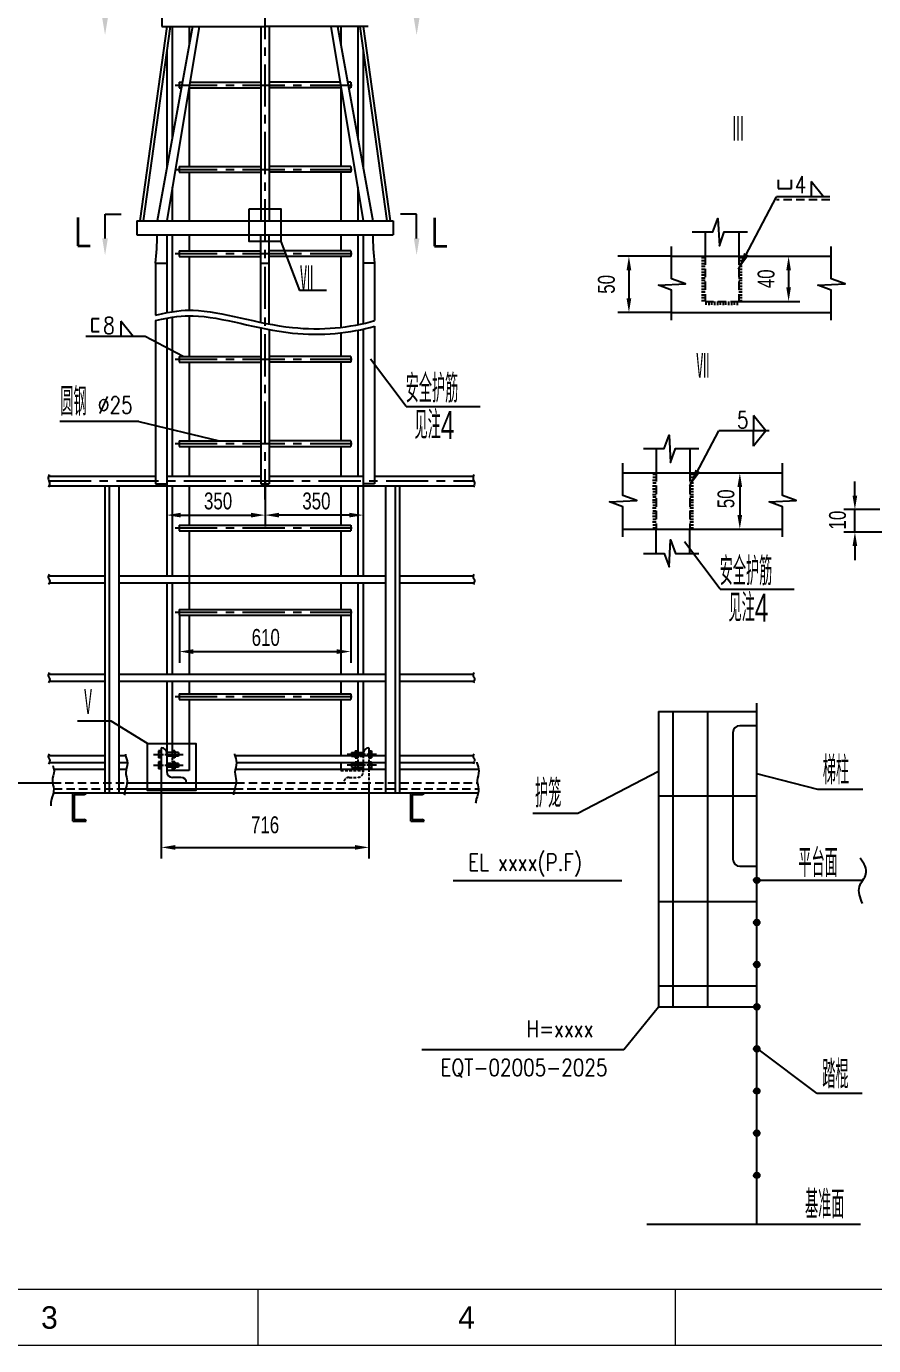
# Model space of a CAD drawing. Extents: x 148 to 221443, y -36682 to 6758.
# Drawn here: x 118105 to 121122, y -12439 to -7746 of the extents above; entities that cross this region are included whole.
import ezdxf
from ezdxf.enums import TextEntityAlignment as Align

# ---------------------------------------------------------------- set-up
doc = ezdxf.new("R2010")
doc.units = 0
doc.header["$LTSCALE"] = 10
doc.header["$MEASUREMENT"] = 0
doc.linetypes.add('CENTERX2', pattern=[4, 2.5, -0.5, 0.5, -0.5])
doc.linetypes.add('HIDDENX2', pattern=[0.75, 0.5, -0.25])
for name, color, linetype in [('2', 4, 'Continuous'), ('CENTER', 1, 'CENTERX2'), ('DIM', 4, 'Continuous'), ('HIDDEN', 7, 'HIDDENX2'), ('MAIN', 6, 'Continuous'), ('RED', 7, 'Continuous'), ('WHITE', 7, 'Continuous')]:
    doc.layers.add(name, color=color, linetype=linetype)
doc.layers.add('2（细实线）', color=3, linetype='Continuous', lineweight=20)
doc.layers.add('图框层', color=7, linetype='Continuous', lineweight=15)
doc.styles.add('HZ', font='ROMS.SHX', dxfattribs={"width": 0.75, "bigfont": 'GBCBIG.SHX'})
doc.styles.get("Standard").update_dxf_attribs({"font": 'wison_e.shx', "width": 0.75, "bigfont": 'wison_c.shx'})
doc.styles.add('XW', font='ROMANS.shx', dxfattribs={"width": 0.85})
doc.dimstyles.new('DIM1', dxfattribs={"dimscale": 20, "dimtxt": 3, "dimasz": 2.5, "dimexe": 2, "dimexo": 0, "dimgap": 1, "dimtad": 0, "dimdec": 0, "dimzin": 0, "dimdsep": 46, "dimtxsty": 'Standard', "dimcen": 2, "dimclrd": 3, "dimclre": 3, "dimclrt": 3, "dimadec": 0, "dimazin": 0, "dimtfac": 0.666667, "dimtdec": 0, "dimtofl": 0, "dimtmove": 2, "dimatfit": 1, "dimfxl": 2, "dimtvp": 1.333333, "dimtolj": 1, "dimtzin": 0, "dimarcsym": 0})

# ---------------------------------------------------------------- blocks, each defined once
blk = doc.blocks.new('*D485')
at = {"layer": 'Defpoints', "color": 0}
for p in [(118585.2, -10437.5), (119324.8, -10437.5), (119324.8, -10666.7)]:
    blk.add_point(p, dxfattribs=at)
at = {"layer": 'RED', "color": 3, "linetype": 'Continuous', "lineweight": -2}
for p, q in [((118585.2, -10437.5), (118585.2, -10706.7)), ((119324.8, -10437.5), (119324.8, -10706.7)), ((118635.2, -10666.7), (119274.8, -10666.7))]:
    blk.add_line(p, q, dxfattribs=at)
at = {"layer": 'RED', "color": 3}
for points in [[(118635.2, -10658.4), (118635.2, -10675.1), (118585.2, -10666.7)], [(119274.8, -10675.1), (119274.8, -10658.4), (119324.8, -10666.7)]]:
    blk.add_solid(points, dxfattribs=at)
at = {"layer": 'RED', "color": 3, "insert": (118955, -10586.7), "char_height": 60, "attachment_point": 5}
blk.add_mtext('\\A1;716', dxfattribs=at)
blk = doc.blocks.new('*D486')
at = {"layer": 'Defpoints', "color": 0}
for p in [(118604.8, -9360.6), (118954.8, -9360.6), (118954.8, -9484.5)]:
    blk.add_point(p, dxfattribs=at)
at = {"layer": 'RED', "color": 3, "linetype": 'Continuous', "lineweight": -2}
for p, q in [((118604.8, -9360.6), (118604.8, -9524.5)), ((118954.8, -9360.6), (118954.8, -9524.5)), ((118654.8, -9484.5), (118904.8, -9484.5))]:
    blk.add_line(p, q, dxfattribs=at)
at = {"layer": 'RED', "color": 3}
for points in [[(118654.8, -9476.2), (118654.8, -9492.9), (118604.8, -9484.5)], [(118904.8, -9492.9), (118904.8, -9476.2), (118954.8, -9484.5)]]:
    blk.add_solid(points, dxfattribs=at)
at = {"layer": 'RED', "color": 3, "insert": (118787.8, -9434.5), "char_height": 60, "attachment_point": 5}
blk.add_mtext('\\A1;350', dxfattribs=at)
blk = doc.blocks.new('*D487')
at = {"layer": 'Defpoints', "color": 0}
for p in [(118954.8, -9360.6), (119304.8, -9360.6), (118954.8, -9484.5)]:
    blk.add_point(p, dxfattribs=at)
at = {"layer": 'RED', "color": 3, "linetype": 'Continuous', "lineweight": -2}
for p, q in [((118954.8, -9360.6), (118954.8, -9524.5)), ((119304.8, -9360.6), (119304.8, -9524.5)), ((119254.8, -9484.5), (119004.8, -9484.5))]:
    blk.add_line(p, q, dxfattribs=at)
at = {"layer": 'RED', "color": 3}
for points in [[(119004.8, -9476.2), (119004.8, -9492.9), (118954.8, -9484.5)], [(119254.8, -9492.9), (119254.8, -9476.2), (119304.8, -9484.5)]]:
    blk.add_solid(points, dxfattribs=at)
at = {"layer": 'RED', "color": 3, "insert": (119137.8, -9434.5), "char_height": 60, "attachment_point": 5}
blk.add_mtext('\\A1;350', dxfattribs=at)
blk = doc.blocks.new('*D520')
at = {"layer": 'Defpoints', "color": 0}
for p in [(120641.4, -8563.4), (120641.4, -8723.9), (120818.9, -8723.9)]:
    blk.add_point(p, dxfattribs=at)
at = {"layer": 'DIM', "color": 3, "lineweight": -2}
for p, q in [((120641.4, -8563.4), (120858.9, -8563.4)), ((120818.9, -8613.4), (120818.9, -8673.9)), ((120641.4, -8723.9), (120858.9, -8723.9))]:
    blk.add_line(p, q, dxfattribs=at)
at = {"layer": 'DIM', "color": 3}
for points in [[(120827.2, -8613.4), (120810.5, -8613.4), (120818.9, -8563.4)], [(120810.5, -8673.9), (120827.2, -8673.9), (120818.9, -8723.9)]]:
    blk.add_solid(points, dxfattribs=at)
at = {"layer": 'DIM', "color": 3, "insert": (120738.9, -8643.7), "char_height": 60, "attachment_point": 5, "rotation": 90}
blk.add_mtext('\\A1;40', dxfattribs=at)
blk = doc.blocks.new('*D522')
at = {"layer": 'Defpoints', "color": 0}
for p in [(121054.9, -9464.9), (121144.1, -9464.9), (121238.7, -9544.9)]:
    blk.add_point(p, dxfattribs=at)
at = {"layer": 'DIM', "color": 3, "lineweight": -2}
for p, q in [((121054.9, -9414.9), (121054.9, -9364.9)), ((121144.1, -9464.9), (121014.9, -9464.9)), ((121054.9, -9544.9), (121054.9, -9464.9)), ((121238.7, -9544.9), (121014.9, -9544.9)), ((121054.9, -9594.9), (121054.9, -9644.9))]:
    blk.add_line(p, q, dxfattribs=at)
at = {"layer": 'DIM', "color": 3}
for points in [[(121046.5, -9414.9), (121063.2, -9414.9), (121054.9, -9464.9)], [(121063.2, -9594.9), (121046.5, -9594.9), (121054.9, -9544.9)]]:
    blk.add_solid(points, dxfattribs=at)
at = {"layer": 'DIM', "color": 3, "insert": (120993.2, -9502.1), "char_height": 60, "attachment_point": 5, "rotation": 90}
blk.add_mtext('\\A1;10', dxfattribs=at)
blk = doc.blocks.new('*D566')
at = {"layer": 'Defpoints', "color": 0}
for p in [(118649.8, -9840.8), (119259.8, -9840.8), (119259.8, -9970)]:
    blk.add_point(p, dxfattribs=at)
at = {"layer": 'RED', "color": 3, "linetype": 'Continuous', "lineweight": -2}
for p, q in [((118649.8, -9840.8), (118649.8, -10010)), ((119259.8, -9840.8), (119259.8, -10010)), ((118699.8, -9970), (119209.8, -9970))]:
    blk.add_line(p, q, dxfattribs=at)
at = {"layer": 'RED', "color": 3}
for points in [[(118699.8, -9961.7), (118699.8, -9978.4), (118649.8, -9970)], [(119209.8, -9978.4), (119209.8, -9961.7), (119259.8, -9970)]]:
    blk.add_solid(points, dxfattribs=at)
at = {"layer": 'RED', "color": 3, "insert": (118957.4, -9920), "char_height": 60, "attachment_point": 5}
blk.add_mtext('\\A1;610', dxfattribs=at)
blk = doc.blocks.new('*D569')
at = {"layer": 'Defpoints', "color": 0}
for p in [(120467.8, -9334.4), (120467.8, -9534.4), (120645.2, -9534.4)]:
    blk.add_point(p, dxfattribs=at)
at = {"layer": 'DIM', "color": 3, "lineweight": -2}
for p, q in [((120467.8, -9334.4), (120685.2, -9334.4)), ((120645.2, -9384.4), (120645.2, -9484.4)), ((120467.8, -9534.4), (120685.2, -9534.4))]:
    blk.add_line(p, q, dxfattribs=at)
at = {"layer": 'DIM', "color": 3}
for points in [[(120653.5, -9384.4), (120636.8, -9384.4), (120645.2, -9334.4)], [(120636.8, -9484.4), (120653.5, -9484.4), (120645.2, -9534.4)]]:
    blk.add_solid(points, dxfattribs=at)
at = {"layer": 'DIM', "color": 3, "insert": (120596.1, -9426.4), "char_height": 60, "attachment_point": 5, "rotation": 90}
blk.add_mtext('\\A1;50', dxfattribs=at)
blk = doc.blocks.new('*D570')
at = {"layer": 'Defpoints', "color": 0}
for p in [(120402.5, -8563.4), (120250.4, -8763.4), (120402.4, -8763.4)]:
    blk.add_point(p, dxfattribs=at)
at = {"layer": 'DIM', "color": 3, "lineweight": -2}
for p, q in [((120402.5, -8563.4), (120210.4, -8563.4)), ((120250.4, -8613.4), (120250.4, -8713.4)), ((120402.4, -8763.4), (120210.4, -8763.4))]:
    blk.add_line(p, q, dxfattribs=at)
at = {"layer": 'DIM', "color": 3}
for points in [[(120258.7, -8613.4), (120242, -8613.4), (120250.4, -8563.4)], [(120242, -8713.4), (120258.7, -8713.4), (120250.4, -8763.4)]]:
    blk.add_solid(points, dxfattribs=at)
at = {"layer": 'DIM', "color": 3, "insert": (120170.4, -8663.4), "char_height": 60, "attachment_point": 5, "rotation": 90}
blk.add_mtext('\\A1;50', dxfattribs=at)
blk = doc.blocks.new('1.25A2')
at = {"layer": '图框层', "ltscale": 10}
for p, q in [((15302.98, 8873.89), (14595.48, 8873.89)), ((14793.23, 8873.89), (14793.23, 8863.89)), ((14867.48, 8873.89), (14867.48, 8863.89)), ((15312.98, 8863.89), (14570.48, 8863.89))]:
    blk.add_line(p, q, dxfattribs=at)
at = {"style": 'HZ'}
for s, p in [('3', (14756.11, 8868.89)), ('4', (14830.36, 8868.89))]:
    blk.add_text(s, height=4, dxfattribs=at).set_placement(p, align=Align.MIDDLE)

msp = doc.modelspace()

# ---------------------------------------------------------------- hatches: boundary and pattern name
at = {"layer": 'RED'}
h = msp.add_hatch(color=256, dxfattribs=at)
h.paths.add_polyline_path([(120705.5949, -10773.7156, 0.414213562), (120695.5949, -10783.7156, 0.414213562), (120705.5949, -10793.7156)])
h.paths.add_polyline_path([(120705.5949, -10773.7156), (120705.5949, -10793.7156, 0.414213562), (120715.5949, -10783.7156, 0.414213562)])
h = msp.add_hatch(color=256, dxfattribs=at)
h.paths.add_polyline_path([(120705.5949, -10923.7156, 0.414213562), (120695.5949, -10933.7156, 0.414213562), (120705.5949, -10943.7156)])
h.paths.add_polyline_path([(120705.5949, -10923.7156), (120705.5949, -10943.7156, 0.414213562), (120715.5949, -10933.7156, 0.414213562)])
h = msp.add_hatch(color=256, dxfattribs=at)
h.paths.add_polyline_path([(120705.5949, -11073.7156, 0.414213562), (120695.5949, -11083.7156, 0.414213562), (120705.5949, -11093.7156)])
h.paths.add_polyline_path([(120705.5949, -11073.7156), (120705.5949, -11093.7156, 0.414213562), (120715.5949, -11083.7156, 0.414213562)])
h = msp.add_hatch(color=256, dxfattribs=at)
h.paths.add_polyline_path([(120705.5949, -11223.7156, 0.414213562), (120695.5949, -11233.7156, 0.414213562), (120705.5949, -11243.7156)])
h.paths.add_polyline_path([(120705.5949, -11223.7156), (120705.5949, -11243.7156, 0.414213562), (120715.5949, -11233.7156, 0.414213562)])
h = msp.add_hatch(color=256, dxfattribs=at)
h.paths.add_polyline_path([(120705.5949, -11373.7156, 0.414213562), (120695.5949, -11383.7156, 0.414213562), (120705.5949, -11393.7156)])
h.paths.add_polyline_path([(120705.5949, -11373.7156), (120705.5949, -11393.7156, 0.414213562), (120715.5949, -11383.7156, 0.414213562)])
h = msp.add_hatch(color=256, dxfattribs=at)
h.paths.add_polyline_path([(120705.5949, -11523.7156, 0.414213562), (120695.5949, -11533.7156, 0.414213562), (120705.5949, -11543.7156)])
h.paths.add_polyline_path([(120705.5949, -11523.7156), (120705.5949, -11543.7156, 0.414213562), (120715.5949, -11533.7156, 0.414213562)])
h = msp.add_hatch(color=256, dxfattribs=at)
h.paths.add_polyline_path([(120705.5949, -11673.7156, 0.414213562), (120695.5949, -11683.7156, 0.414213562), (120705.5949, -11693.7156)])
h.paths.add_polyline_path([(120705.5949, -11673.7156), (120705.5949, -11693.7156, 0.414213562), (120715.5949, -11683.7156, 0.414213562)])
h = msp.add_hatch(color=256, dxfattribs=at)
h.paths.add_polyline_path([(120705.5949, -11823.7156, 0.414213562), (120695.5949, -11833.7156, 0.414213562), (120705.5949, -11843.7156)])
h.paths.add_polyline_path([(120705.5949, -11823.7156), (120705.5949, -11843.7156, 0.414213562), (120715.5949, -11833.7156, 0.414213562)])

# ---------------------------------------------------------------- linework, layer by layer
at = {"color": 3, "linetype": 'Continuous'}
for p, q in [((120781.3557, -8292.0819), (120781.3557, -8321.883)), ((120829.4464, -8321.883), (120829.4464, -8292.0819)), ((120781.3557, -8321.883), (120829.4464, -8321.883)), ((118528.2624, -8849.2909), (118317.268, -8849.2909)), ((118663.6382, -8920.0183), (118528.2624, -8849.2909))]:
    msp.add_line(p, q, dxfattribs=at)
at = {"linetype": 'Continuous'}
for p, q in [((120943.1728, -8351.7495), (120899.4381, -8297.135)), ((120899.4381, -8297.135), (120899.4381, -8351.7495)), ((120943.1728, -8351.7495), (120899.4381, -8351.7495)), ((118485.4873, -8849.2909), (118441.7525, -8794.6764)), ((118441.7525, -8794.6764), (118441.7525, -8849.2909)), ((118485.4873, -8849.2909), (118441.7525, -8849.2909)), ((120737.3162, -9185.1184), (120693.5815, -9130.504)), ((120693.5815, -9130.504), (120693.5815, -9185.1184)), ((120737.3162, -9185.1184), (120693.5815, -9239.7329)), ((120693.5815, -9239.7329), (120693.5815, -9185.1184))]:
    msp.add_line(p, q, dxfattribs=at)
at = {"color": 3}
for p, q in [((120467.7623, -9380.2107), (120570.1813, -9185.1184)), ((120750.2348, -9185.1184), (120570.1813, -9185.1184)), ((120575.0944, -9748.5264), (120448.7938, -9579.6217)), ((120575.0944, -9748.5264), (120839.1324, -9748.5264))]:
    msp.add_line(p, q, dxfattribs=at)
msp.add_solid([(120504.5055, -9331.7345), (120486.7973, -9322.4381), (120467.7623, -9380.2107)], dxfattribs=at)
at = {"layer": 'CENTER', "ltscale": 6}
for p, q in [((118954.7567, -5240.8099), (118954.7567, -9428.8216)), ((118634.9721, -7954.2189), (119274.5412, -7954.2189)), ((118634.9721, -8254.2189), (119274.5412, -8254.2189)), ((118634.9721, -8554.2189), (119274.5412, -8554.2189)), ((118634.9721, -8930.0183), (119274.5412, -8930.0183)), ((118634.9721, -9230.0183), (119274.5412, -9230.0183)), ((118185.7583, -9363.0728), (119698.1365, -9363.0728)), ((118634.9721, -9530.0183), (119274.5412, -9530.0183)), ((118634.9721, -9830.0183), (119274.5412, -9830.0183)), ((118634.9721, -10130.0183), (119274.5412, -10130.0183))]:
    msp.add_line(p, q, dxfattribs=at)
at = {"layer": 'DIM', "color": 3}
for p, q in [((120640.8889, -8609.1872), (120776.0379, -8351.7495)), ((120965.6623, -8351.7495), (120776.0379, -8351.7495)), ((120068.6645, -10544.4892), (120355.5949, -10395.5207)), ((120922.5214, -10460.8208), (120705.5949, -10405.3575)), ((121083.0158, -10460.8208), (120922.5214, -10460.8208)), ((119908.2708, -10544.4892), (120068.6645, -10544.4892)), ((119625.0063, -10784.4182), (120224.8082, -10784.4182)), ((120232.6838, -11385.3547), (120355.5949, -11233.7156)), ((119513.1276, -11385.3547), (120232.6838, -11385.3547)), ((120920.7269, -11542.9599), (120710.562, -11384.2884)), ((121081.2213, -11542.9599), (120920.7269, -11542.9599))]:
    msp.add_line(p, q, dxfattribs=at)
at = {"layer": 'DIM'}
for p, q in [((118385.3343, -8499.9073), (118385.3343, -8414.0531)), ((119494.6081, -8499.9073), (119494.6081, -8414.0531)), ((119011.2301, -8510.9025), (119077.6432, -8684.8275)), ((120508.4199, -8589.3635), (120521.448, -8589.3635)), ((120508.9791, -8568.1236), (120521.448, -8568.1236)), ((120508.9791, -8578.7435), (120521.448, -8578.7435)), ((120640.8889, -8589.3635), (120653.917, -8589.3635)), ((120641.448, -8568.1236), (120653.917, -8568.1236)), ((120641.448, -8578.7435), (120653.917, -8578.7435)), ((120508.4199, -8609.1872), (120521.448, -8609.1872)), ((120508.4199, -8619.8072), (120521.448, -8619.8072)), ((120508.9791, -8598.5673), (120521.448, -8598.5673)), ((120508.9791, -8629.011), (120521.448, -8629.011)), ((120640.8889, -8609.1872), (120653.917, -8609.1872)), ((120640.8889, -8619.8072), (120653.917, -8619.8072)), ((120641.448, -8598.5673), (120653.917, -8598.5673)), ((120641.448, -8629.011), (120653.917, -8629.011)), ((120508.4199, -8639.6309), (120521.448, -8639.6309)), ((120508.4199, -8659.4547), (120521.448, -8659.4547)), ((120508.4199, -8670.0746), (120521.448, -8670.0746)), ((120508.4199, -8680.6945), (120521.448, -8680.6945)), ((120508.9791, -8648.8347), (120521.448, -8648.8347)), ((120640.8889, -8639.6309), (120653.917, -8639.6309)), ((120640.8889, -8659.4547), (120653.917, -8659.4547)), ((120640.8889, -8670.0746), (120653.917, -8670.0746)), ((120640.8889, -8680.6945), (120653.917, -8680.6945)), ((120641.448, -8648.8347), (120653.917, -8648.8347)), ((119174.1194, -8684.8275), (119077.6432, -8684.8275)), ((120508.4199, -8700.5183), (120521.448, -8700.5183)), ((120508.4199, -8720.3421), (120521.448, -8720.3421)), ((120508.9791, -8689.8984), (120521.448, -8689.8984)), ((120508.9791, -8709.7221), (120521.448, -8709.7221)), ((120525.7553, -8736.3806), (120525.7553, -8723.9117)), ((120536.3753, -8736.9398), (120536.3753, -8723.9117)), ((120545.5791, -8736.3806), (120545.5791, -8723.9117)), ((120556.199, -8736.9398), (120556.199, -8723.9117)), ((120566.819, -8736.9398), (120566.819, -8723.9117)), ((120576.0228, -8736.3806), (120576.0228, -8723.9117)), ((120586.6427, -8736.9398), (120586.6427, -8723.9117)), ((120595.8465, -8736.3806), (120595.8465, -8723.9117)), ((120606.4665, -8736.9398), (120606.4665, -8723.9117)), ((120617.0864, -8736.9398), (120617.0864, -8723.9117)), ((120626.2902, -8736.3806), (120626.2902, -8723.9117)), ((120636.9102, -8736.9398), (120636.9102, -8723.9117)), ((120640.8889, -8700.5183), (120653.917, -8700.5183)), ((120640.8889, -8720.3421), (120653.917, -8720.3421)), ((120641.448, -8689.8984), (120653.917, -8689.8984)), ((120641.448, -8709.7221), (120653.917, -8709.7221)), ((118505.882, -9151.9331), (118224.7773, -9151.9331)), ((118505.882, -9151.9331), (118791.309, -9220.0183)), ((120335.2934, -9339.147), (120347.7623, -9339.147)), ((120467.7623, -9339.147), (120480.2312, -9339.147)), ((120334.7342, -9360.3869), (120347.7623, -9360.3869)), ((120334.7342, -9380.2107), (120347.7623, -9380.2107)), ((120335.2934, -9349.767), (120347.7623, -9349.767)), ((120335.2934, -9369.5907), (120347.7623, -9369.5907)), ((120467.2031, -9360.3869), (120480.2312, -9360.3869)), ((120467.7623, -9349.767), (120480.2312, -9349.767)), ((120467.7623, -9369.5907), (120480.2312, -9369.5907)), ((120467.7623, -9380.2107), (120480.2312, -9380.2107)), ((120334.7342, -9390.8306), (120347.7623, -9390.8306)), ((120334.7342, -9410.6544), (120347.7623, -9410.6544)), ((120334.7342, -9430.4781), (120347.7623, -9430.4781)), ((120335.2934, -9400.0344), (120347.7623, -9400.0344)), ((120335.2934, -9419.8582), (120347.7623, -9419.8582)), ((120467.2031, -9410.6544), (120480.2312, -9410.6544)), ((120467.7623, -9390.8306), (120480.2312, -9390.8306)), ((120467.7623, -9400.0344), (120480.2312, -9400.0344)), ((120467.7623, -9419.8582), (120480.2312, -9419.8582)), ((120467.7623, -9430.4781), (120480.2312, -9430.4781)), ((120334.7342, -9438.3514), (120347.7623, -9438.3514)), ((120334.7342, -9458.1751), (120347.7623, -9458.1751)), ((120334.7342, -9477.9989), (120347.7623, -9477.9989)), ((120335.2934, -9448.9713), (120347.7623, -9448.9713)), ((120335.2934, -9468.795), (120347.7623, -9468.795)), ((120467.7623, -9438.3514), (120480.2312, -9438.3514)), ((120467.7623, -9448.9713), (120480.2312, -9448.9713)), ((120467.7623, -9458.1751), (120480.2312, -9458.1751)), ((120467.7623, -9468.795), (120480.2312, -9468.795)), ((120467.7623, -9477.9989), (120480.2312, -9477.9989)), ((120334.7342, -9488.6188), (120347.7623, -9488.6188)), ((120334.7342, -9508.4426), (120347.7623, -9508.4426)), ((120335.2934, -9499.2387), (120347.7623, -9499.2387)), ((120335.2934, -9519.0625), (120347.7623, -9519.0625)), ((120467.7623, -9488.6188), (120480.2312, -9488.6188)), ((120467.7623, -9499.2387), (120480.2312, -9499.2387)), ((120467.7623, -9508.4426), (120480.2312, -9508.4426)), ((120467.7623, -9519.0625), (120480.2312, -9519.0625)), ((120335.2934, -9529.6824), (120347.7623, -9529.6824)), ((120467.7623, -9529.6824), (120480.2312, -9529.6824)), ((118406.5287, -10217.1862), (118287.45, -10217.1862)), ((118536.2267, -10296.8756), (118406.5287, -10217.1862)), ((117658.744, -10437.4876), (118198.5671, -10437.4876))]:
    msp.add_line(p, q, dxfattribs=at)
at = {"layer": 'DIM', "color": 7}
for p, q in [((118385.3343, -8414.0531), (118442.4587, -8414.0531)), ((119494.6081, -8414.0531), (119437.4837, -8414.0531))]:
    msp.add_line(p, q, dxfattribs=at)
at = {"layer": 'DIM'}
for points in [[(118898.2833, -8394.3718), (119011.2301, -8394.3718), (119011.2301, -8510.9025), (118898.2833, -8510.9025)], [(118536.2267, -10296.8756), (118708.5742, -10296.8756), (118708.5742, -10464.0291), (118536.2267, -10464.0291)]]:
    msp.add_lwpolyline(points, close=True, dxfattribs=at)
msp.add_lwpolyline([(120475.5729, -8476.7006), (120549.6016, -8476.7006), (120567.1588, -8429.42), (120572.4261, -8525.9358), (120589.9833, -8476.8003), (120672.3778, -8476.8003)], dxfattribs=at)
for points, knots in [([(118564.7567, -8772.6346), (118626.3776, -8758.5578), (118760.2355, -8742.6846), (119021.7267, -8839.4415), (119259.9807, -8818.0231), (119344.7567, -8792.2538)], [123.410773931, 123.410773931, 123.410773931, 123.410773931, 225.090956529, 512.442106778, 741.615532702, 741.615532702, 741.615532702, 741.615532702]), ([(118564.7567, -8792.3016), (118626.3776, -8778.2247), (118760.2355, -8762.3516), (119021.676, -8859.0897), (119259.8703, -8837.6999), (119344.7567, -8811.9255)], [123.410773931, 123.410773931, 123.410773931, 123.410773931, 225.090956529, 512.442106778, 741.495834327, 741.495834327, 741.495834327, 741.495834327]), ([(118457.6695, -10334.9088), (118457.7556, -10335.6645), (118459.2388, -10346.3471), (118470.5553, -10367.6493), (118453.6975, -10398.9751), (118469.1593, -10432.8025), (118456.9272, -10459.5369), (118454.0993, -10476.5303), (118453.6334, -10481.1532)], [27.689793782, 27.689793782, 27.689793782, 27.689793782, 29.987954278, 60.228765751, 94.17342106, 125.000152447, 162.757152369, 176.80668945, 176.80668945, 176.80668945, 176.80668945]), ([(118199.2633, -10375.6767), (118201.2645, -10382.0964), (118207.3769, -10399.4008), (118192.3716, -10427.2872), (118207.8269, -10461.1145), (118194.2531, -10490.8371), (118191.8915, -10510.9076), (118191.7135, -10518.5984)], [40.419893675, 40.419893675, 40.419893675, 40.419893675, 60.228765751, 94.17342106, 125.000152447, 162.757152369, 186.041500249, 186.041500249, 186.041500249, 186.041500249]), ([(121081.4959, -10865.8843), (121073.4645, -10845.2959), (121058.8038, -10807.713), (121107.9942, -10758.2475), (121087.9479, -10724.176), (121073.4837, -10705.2435)], [0, 0, 0, 0, 60.884773967, 111.141690342, 173.015777905, 173.015777905, 173.015777905, 173.015777905])]:
    msp.add_open_spline(points, degree=3, knots=knots, dxfattribs=at)
at = {"layer": 'DIM', "color": 3}
for points in [[(118186.1622, -9340.4555), (118183.2086, -9354.289), (118187.639, -9369.7577), (118184.3162, -9385.6225)], [(119698.5405, -9340.4555), (119695.5869, -9354.289), (119700.0173, -9369.7577), (119696.6945, -9385.6225)], [(118186.1622, -9694.4775), (118183.2086, -9706.284), (118187.639, -9715.5077), (118184.3162, -9731.3725)], [(119698.5405, -9694.4775), (119695.5869, -9706.284), (119700.0173, -9715.5077), (119696.6945, -9731.3725)], [(118186.1622, -10044.4775), (118183.2086, -10056.284), (118187.639, -10065.5077), (118184.3162, -10081.3725)], [(119698.5405, -10044.4775), (119695.5869, -10056.284), (119700.0173, -10065.5077), (119696.6945, -10081.3725)], [(119698.5405, -10333.2991), (119695.5869, -10345.1055), (119700.0173, -10354.3292), (119696.6945, -10370.1941)]]:
    msp.add_spline(points, degree=3, dxfattribs=at)
at = {"layer": 'DIM'}
msp.add_spline([(118186.1622, -10333.2991), (118183.2086, -10345.1055), (118187.639, -10354.3292), (118184.3162, -10370.1941)], degree=3, dxfattribs=at)
at = {"layer": 'DIM', "color": 3}
for points in [[(118846.1209, -10333.7997), (118846.207, -10334.5554), (118847.6902, -10345.238), (118859.0067, -10366.5402), (118842.1489, -10397.866), (118857.6107, -10431.6935), (118845.3786, -10458.4278), (118842.5507, -10475.4212), (118842.0848, -10480.0441)], [(119708.7204, -10363.2209), (119708.8065, -10363.9766), (119710.2898, -10374.6592), (119721.6062, -10395.9614), (119704.7485, -10427.2872), (119720.2103, -10461.1146), (119707.9782, -10487.849), (119705.1503, -10504.8424), (119704.6844, -10509.4653)]]:
    msp.add_open_spline(points, degree=3, knots=[27.689793782, 27.689793782, 27.689793782, 27.689793782, 29.987954278, 60.228765751, 94.17342106, 125.000152447, 162.757152369, 176.80668945, 176.80668945, 176.80668945, 176.80668945], dxfattribs=at)
at = {"layer": 'DIM'}
for points in [[(118395.3343, -7716.2968), (118375.3343, -7716.2968), (118385.3343, -7776.2968)], [(119484.6081, -7716.2968), (119504.6081, -7716.2968), (119494.6081, -7776.2968)], [(118395.3343, -8499.9073), (118375.3343, -8499.9073), (118385.3343, -8559.9073)], [(119484.6081, -8499.9073), (119504.6081, -8499.9073), (119494.6081, -8559.9073)]]:
    msp.add_solid(points, dxfattribs=at)
at = {"layer": 'DIM', "color": 3}
msp.add_solid([(120677.632, -8560.711), (120659.9239, -8551.4147), (120640.8889, -8609.1872)], dxfattribs=at)
at = {"layer": 'HIDDEN', "color": 2, "ltscale": 6}
for p, q in [((120965.6623, -8363.0804), (120776.0379, -8363.0804)), ((120521.448, -8563.3913), (120521.448, -8723.9117)), ((120641.448, -8563.3913), (120641.448, -8723.9117)), ((120521.448, -8723.9117), (120641.448, -8723.9117)), ((120347.7623, -9334.4147), (120347.7623, -9534.4147)), ((120467.7623, -9334.4147), (120467.7623, -9534.4147))]:
    msp.add_line(p, q, dxfattribs=at)
at = {"layer": 'HIDDEN', "color": 7, "linetype": 'HIDDENX2'}
msp.add_line((118624.7567, -10342.1732), (118624.7567, -10364.3944), dxfattribs=at)
at = {"layer": 'HIDDEN', "color": 2, "linetype": 'HIDDENX2', "ltscale": 2}
for p, q in [((119262.7, -10339.3944), (119262.7, -10342.1732)), ((119262.7, -10342.1732), (119304.7567, -10342.1732)), ((119275.7967, -10339.3944), (119275.7967, -10348.4732)), ((119275.7967, -10348.4732), (119284.7567, -10348.4732)), ((119275.7967, -10362.0203), (119284.7567, -10362.0203)), ((119275.7967, -10362.0203), (119275.7967, -10364.3944)), ((119284.7567, -10339.3944), (119284.7567, -10364.3944)), ((119304.7567, -10339.3944), (119304.7567, -10342.1732)), ((119304.7567, -10339.3944), (119304.7567, -10364.3944)), ((119324.7567, -10339.3944), (119324.7567, -10364.3944)), ((119324.7567, -10342.1732), (119333.7167, -10342.1732)), ((119324.7567, -10348.4732), (119333.7167, -10348.4732)), ((119324.7567, -10362.0203), (119333.7167, -10362.0203)), ((119333.7167, -10339.3944), (119333.7167, -10348.4732)), ((119333.7167, -10362.0203), (119333.7167, -10364.3944)), ((119224.7567, -10388.0728), (119224.7567, -10392.9643)), ((119224.7567, -10392.9643), (119304.7567, -10392.9643)), ((119254.7567, -10417.4876), (119284.7567, -10417.4876)), ((119284.7567, -10388.0728), (119284.7567, -10392.9643)), ((119304.7567, -10388.0728), (119304.7567, -10397.4876)), ((119324.7567, -10388.0728), (119324.7567, -10437.4876))]:
    msp.add_line(p, q, dxfattribs=at)
at = {"layer": 'HIDDEN', "color": 7, "linetype": 'HIDDENX2', "ltscale": 6}
for p, q in [((118624.7567, -10388.0728), (118624.7567, -10392.9643)), ((118433.9892, -10458.0728), (118458.6043, -10458.0728))]:
    msp.add_line(p, q, dxfattribs=at)
at = {"layer": 'HIDDEN', "color": 2, "linetype": 'HIDDENX2', "ltscale": 6}
for p, q in [((118198.5671, -10437.4876), (118463.712, -10437.4876)), ((118202.5192, -10458.0728), (118433.9892, -10458.0728)), ((118846.7182, -10458.0728), (119714.985, -10458.0728)), ((118852.0225, -10437.4876), (119710.9462, -10437.4876))]:
    msp.add_line(p, q, dxfattribs=at)
at = {"layer": 'HIDDEN', "color": 2, "linetype": 'HIDDENX2', "ltscale": 2}
for centre, start, end in [((119254.7567, -10437.4876), 90, 180), ((119284.7567, -10397.4876), 270, 0)]:
    msp.add_arc(centre, 20, start, end, dxfattribs=at)
at = {"layer": 'MAIN', "linetype": 'Continuous'}
for points in [[(120402.4409, -8790.5029), (120402.4409, -8684.3407), (120355.1602, -8666.7835), (120451.6761, -8661.5162), (120402.5406, -8643.959), (120402.5406, -8528.2301)], [(120970.7774, -8790.5029), (120970.7774, -8684.3407), (120923.4968, -8666.7835), (121020.0126, -8661.5162), (120970.8771, -8643.959), (120970.8771, -8528.2301)], [(120301.8871, -9247.7241), (120375.9158, -9247.7241), (120393.473, -9200.4434), (120398.7403, -9296.9593), (120416.2975, -9247.8238), (120498.6921, -9247.8238)], [(120228.7552, -9561.5264), (120228.7552, -9455.3641), (120181.4745, -9437.8069), (120277.9903, -9432.5397), (120228.8549, -9414.9824), (120228.8549, -9299.2536)], [(120797.0917, -9561.5264), (120797.0917, -9455.3641), (120749.811, -9437.8069), (120846.3269, -9432.5397), (120797.1914, -9414.9824), (120797.1914, -9299.2536)], [(120301.8871, -9621.1054), (120375.9158, -9621.1054), (120393.473, -9668.3861), (120398.7403, -9571.8702), (120416.2975, -9621.0057), (120498.6921, -9621.0057)]]:
    msp.add_lwpolyline(points, dxfattribs=at)
at = {"layer": 'RED'}
for p, q in [((118587.7567, -7695.5486), (118587.7567, -7745.5486)), ((118604.7567, -7745.5486), (118508.5581, -8437.4876)), ((118616.7567, -7745.5486), (118520.4281, -8437.4876)), ((118696.7567, -7745.5486), (118570.8179, -8437.4876)), ((118587.7567, -7745.5486), (118954.7567, -7745.5486)), ((118720.7567, -7745.5486), (118604.7567, -8437.4876)), ((118624.7567, -7745.5486), (118624.7567, -8141.1345)), ((118684.7567, -7745.5486), (118684.7567, -7811.4796)), ((118939.7567, -7745.5486), (118939.7567, -8437.4876)), ((119321.7567, -7745.5486), (118954.7567, -7745.5486)), ((118969.7567, -7745.5486), (118969.7567, -8437.4876)), ((119188.7567, -7745.5486), (119304.7567, -8437.4876)), ((119212.7567, -7745.5486), (119338.6955, -8437.4876)), ((119224.7567, -7745.5486), (119224.7567, -7811.4796)), ((119284.7567, -7745.5486), (119284.7567, -8141.1345)), ((119292.7567, -7745.5486), (119389.0853, -8437.4876)), ((119304.7567, -7745.5486), (119400.9552, -8437.4876)), ((118604.7567, -7831.7459), (118604.7567, -8251.0194)), ((119304.7567, -7831.7459), (119304.7567, -8251.0194)), ((118649.7567, -7944.2189), (118660.597, -7944.2189)), ((118649.7567, -7944.2189), (118649.7567, -7964.2189)), ((118649.7567, -7964.2189), (118656.9568, -7964.2189)), ((118684.0977, -7964.2189), (118939.7567, -7964.2189)), ((118684.7567, -7964.2189), (118684.7567, -8244.2189)), ((118687.4506, -7944.2189), (118939.7567, -7944.2189)), ((119222.0627, -7944.2189), (118969.7567, -7944.2189)), ((119225.4156, -7964.2189), (118969.7567, -7964.2189)), ((119224.7567, -7964.2189), (119224.7567, -8244.2189)), ((119259.7567, -7944.2189), (119248.9164, -7944.2189)), ((119259.7567, -7964.2189), (119252.5565, -7964.2189)), ((119259.7567, -7944.2189), (119259.7567, -7964.2189)), ((118649.7567, -8244.2189), (118676.6318, -8244.2189)), ((118649.7567, -8244.2189), (118649.7567, -8264.2189)), ((118676.6318, -8244.2189), (118939.7567, -8244.2189)), ((119232.8815, -8244.2189), (118969.7567, -8244.2189)), ((119259.7567, -8244.2189), (119232.8815, -8244.2189)), ((119259.7567, -8244.2189), (119259.7567, -8264.2189)), ((118649.7567, -8264.2189), (118676.6318, -8264.2189)), ((118676.6318, -8264.2189), (118939.7567, -8264.2189)), ((118684.7567, -8264.2189), (118684.7567, -8437.4876)), ((119232.8815, -8264.2189), (118969.7567, -8264.2189)), ((119224.7567, -8264.2189), (119224.7567, -8437.4876)), ((119259.7567, -8264.2189), (119232.8815, -8264.2189)), ((118624.7567, -8318.1878), (118624.7567, -8437.4876)), ((119284.7567, -8318.1878), (119284.7567, -8437.4876)), ((118498.7567, -8437.4876), (119410.7567, -8437.4876)), ((118498.7567, -8437.4876), (118498.7567, -8487.4876)), ((119410.7567, -8437.4876), (119410.7567, -8487.4876)), ((118498.7567, -8487.4876), (119410.7567, -8487.4876)), ((118604.7567, -8487.4876), (118604.7567, -8764.1808)), ((118604.7567, -8487.4876), (118604.7567, -8764.1808)), ((118624.7567, -8487.4876), (118624.7567, -8760.6762)), ((118684.7567, -8487.4876), (118684.7567, -8544.2189)), ((118939.7567, -8798.4002), (118939.7567, -8487.4876)), ((118969.7567, -8804.3976), (118969.7567, -8487.4876)), ((119224.7567, -8487.4876), (119224.7567, -8544.2189)), ((119284.7567, -8487.4876), (119284.7567, -8807.11)), ((119304.7567, -8487.4876), (119304.7567, -8802.8586)), ((119304.7567, -8487.4876), (119304.7567, -8802.8586)), ((120521.448, -8476.7006), (120521.448, -8563.3913)), ((120641.448, -8476.8003), (120641.448, -8563.3913)), ((118564.7567, -8587.4876), (118604.7567, -8587.4876)), ((118564.7567, -8587.4876), (118564.7567, -8772.6346)), ((118649.7567, -8544.2189), (118676.6318, -8544.2189)), ((118649.7567, -8544.2189), (118649.7567, -8564.2189)), ((118649.7567, -8564.2189), (118676.6318, -8564.2189)), ((118676.6318, -8544.2189), (118939.7567, -8544.2189)), ((118676.6318, -8564.2189), (118939.7567, -8564.2189)), ((118684.7567, -8564.2189), (118684.7567, -8755.4193)), ((118939.7567, -8587.4876), (118969.7567, -8587.4876)), ((119232.8815, -8544.2189), (118969.7567, -8544.2189)), ((119232.8815, -8564.2189), (118969.7567, -8564.2189)), ((119224.7567, -8564.2189), (119224.7567, -8816.2782)), ((119259.7567, -8544.2189), (119232.8815, -8544.2189)), ((119259.7567, -8564.2189), (119232.8815, -8564.2189)), ((119259.7567, -8544.2189), (119259.7567, -8564.2189)), ((119344.7567, -8587.4876), (119304.7567, -8587.4876)), ((119344.7567, -8587.4876), (119344.7567, -8792.2538)), ((120402.5406, -8563.3913), (120970.8771, -8563.3913)), ((118684.7567, -8776.3705), (118684.7567, -8920.0183)), ((120402.4409, -8763.3913), (120970.7774, -8763.3913)), ((118564.7567, -8792.3016), (118564.7567, -9373.0728)), ((118604.7567, -8783.8478), (118604.7567, -9373.0728)), ((118604.7567, -8783.8478), (118604.7567, -9373.0728)), ((118624.7567, -8780.3432), (118624.7567, -9346.3228)), ((118939.7567, -8818.0672), (118939.7567, -9373.0728)), ((118969.7567, -8824.0645), (118969.7567, -9373.0728)), ((119304.7567, -8822.5256), (119304.7567, -9373.0728)), ((119344.7567, -8811.9255), (119344.7567, -9373.0728)), ((119224.7567, -8835.9451), (119224.7567, -8920.0183)), ((119284.7567, -8826.7769), (119284.7567, -9346.3228)), ((118649.7567, -8920.0183), (118939.7567, -8920.0183)), ((118649.7567, -8920.0183), (118649.7567, -8940.0183)), ((118649.7567, -8940.0183), (118939.7567, -8940.0183)), ((118684.7567, -8940.0183), (118684.7567, -9220.0183)), ((119259.7567, -8920.0183), (118969.7567, -8920.0183)), ((119259.7567, -8940.0183), (118969.7567, -8940.0183)), ((119224.7567, -8940.0183), (119224.7567, -9220.0183)), ((119259.7567, -8920.0183), (119259.7567, -8940.0183)), ((119259.7567, -8920.0183), (119259.7567, -8940.0183)), ((118649.7567, -9220.0183), (118939.7567, -9220.0183)), ((118649.7567, -9220.0183), (118649.7567, -9240.0183)), ((118649.7567, -9240.0183), (118939.7567, -9240.0183)), ((118684.7567, -9240.0183), (118684.7567, -9346.3228)), ((119259.7567, -9220.0183), (118969.7567, -9220.0183)), ((118969.7567, -9240.0183), (119259.7567, -9240.0183)), ((119224.7567, -9240.0183), (119224.7567, -9346.3228)), ((119259.7567, -9220.0183), (119259.7567, -9240.0183)), ((120347.7623, -9247.7241), (120347.7623, -9334.4147)), ((120467.7623, -9247.8238), (120467.7623, -9334.4147)), ((120228.8549, -9334.4147), (120797.1914, -9334.4147)), ((118184.1726, -9346.3228), (118565.1577, -9346.3228)), ((118186.362, -9379.8228), (119698.7403, -9379.8228)), ((118383.9892, -9379.8228), (118383.9892, -10473.0728)), ((118400.3172, -9379.8228), (118400.3172, -10473.0728)), ((118433.9892, -9379.8228), (118433.9892, -10473.0728)), ((118604.7567, -9346.3228), (118939.7567, -9346.3228)), ((118604.7567, -9379.8228), (118604.7567, -9700.5728)), ((118624.7567, -9379.8228), (118624.7567, -9700.5728)), ((118684.7567, -9379.8228), (118684.7567, -9520.0183)), ((118969.7567, -9346.3228), (119304.3557, -9346.3228)), ((119224.7567, -9379.8228), (119224.7567, -9520.0183)), ((119284.7567, -9379.8228), (119284.7567, -9700.5728)), ((119304.7567, -9379.8228), (119304.7567, -9700.5728)), ((119344.3557, -9346.3228), (119696.5509, -9346.3228)), ((119383.9892, -9379.8228), (119383.9892, -10473.0728)), ((119417.6613, -9379.8228), (119417.6613, -10473.0728)), ((119433.9892, -9379.8228), (119433.9892, -10473.0728)), ((118649.7567, -9520.0183), (119259.7567, -9520.0183)), ((118649.7567, -9520.0183), (118649.7567, -9540.0183)), ((119259.7567, -9520.0183), (119259.7567, -9540.0183)), ((118649.7567, -9540.0183), (119259.7567, -9540.0183)), ((118684.7567, -9540.0183), (118684.7567, -9820.0183)), ((119224.7567, -9540.0183), (119224.7567, -9700.5728)), ((120228.7552, -9534.4147), (120797.0917, -9534.4147)), ((120347.7623, -9621.1054), (120347.7623, -9534.4147)), ((120467.7623, -9621.0057), (120467.7623, -9534.4147)), ((118183.6236, -9700.5728), (118383.9892, -9700.5728)), ((118433.9892, -9700.5728), (119383.9892, -9700.5728)), ((119433.9892, -9700.5728), (119696.0018, -9700.5728)), ((118186.7799, -9725.5728), (118383.9892, -9725.5728)), ((118433.9892, -9725.5728), (119383.9892, -9725.5728)), ((118604.7567, -9725.5728), (118604.7567, -10050.5728)), ((118624.7567, -9725.5728), (118624.7567, -10050.5728)), ((119224.7567, -9725.5728), (119224.7567, -9820.0183)), ((119284.7567, -9725.5728), (119284.7567, -10050.5728)), ((119304.7567, -9725.5728), (119304.7567, -10050.5728)), ((119433.9892, -9725.5728), (119699.1582, -9725.5728)), ((118649.7567, -9820.0183), (119259.7567, -9820.0183)), ((118649.7567, -9820.0183), (118649.7567, -9840.0183)), ((118649.7567, -9840.0183), (119259.7567, -9840.0183)), ((118684.7567, -9840.0183), (118684.7567, -10050.5728)), ((119224.7567, -9840.0183), (119224.7567, -10050.5728)), ((119259.7567, -9820.0183), (119259.7567, -9840.0183)), ((118183.6236, -10050.5728), (118383.9892, -10050.5728)), ((118186.7799, -10075.5728), (118383.9892, -10075.5728)), ((118433.9892, -10050.5728), (119383.9892, -10050.5728)), ((118433.9892, -10075.5728), (119383.9892, -10075.5728)), ((118604.7567, -10075.5728), (118604.7567, -10397.4876)), ((118624.7567, -10075.5728), (118624.7567, -10342.1732)), ((118684.7567, -10075.5728), (118684.7567, -10120.0183)), ((119224.7567, -10075.5728), (119224.7567, -10120.0183)), ((119284.7567, -10075.5728), (119284.7567, -10339.3944)), ((119304.7567, -10075.5728), (119304.7567, -10339.3944)), ((119433.9892, -10050.5728), (119696.0018, -10050.5728)), ((119433.9892, -10075.5728), (119699.1582, -10075.5728)), ((118649.7567, -10120.0183), (119259.7567, -10120.0183)), ((118649.7567, -10120.0183), (118649.7567, -10140.0183)), ((119259.7567, -10120.0183), (119259.7567, -10140.0183)), ((118649.7567, -10140.0183), (119259.7567, -10140.0183)), ((118684.7567, -10140.0183), (118684.7567, -10392.9643)), ((119224.7567, -10140.0183), (119224.7567, -10339.3944)), ((120355.5949, -10183.7156), (120705.5949, -10183.7156)), ((120355.5949, -10183.7156), (120355.5949, -11233.7156)), ((120407.0949, -10183.7156), (120407.0949, -11233.7156)), ((120530.5949, -10183.7156), (120530.5949, -11233.7156)), ((120705.5949, -12008.7156), (120705.5949, -10153.9213)), ((120620.5949, -10258.7156), (120620.5949, -10708.7156)), ((120705.5949, -10233.7156), (120645.5949, -10233.7156)), ((118576.1977, -10323.2732), (118576.1977, -10348.4732)), ((118585.1577, -10323.2732), (118576.1977, -10323.2732)), ((118585.1577, -10312.4876), (118585.1577, -10437.4876)), ((118633.7167, -10323.2732), (118624.7567, -10323.2732)), ((118633.7167, -10323.2732), (118633.7167, -10348.4732)), ((119275.7967, -10323.2732), (119284.7567, -10323.2732)), ((119275.7967, -10323.2732), (119275.7967, -10339.3944)), ((119324.7567, -10312.4876), (119324.7567, -10339.3944)), ((119324.7567, -10323.2732), (119333.7167, -10323.2732)), ((119333.7167, -10323.2732), (119333.7167, -10339.3944)), ((118183.6236, -10339.3944), (118383.9892, -10339.3944)), ((118186.7799, -10364.3944), (118383.9892, -10364.3944)), ((118433.9892, -10339.3944), (118458.41, -10339.3944)), ((118433.9892, -10364.3944), (118464.8486, -10364.3944)), ((118585.1577, -10329.5732), (118576.1977, -10329.5732)), ((118585.1577, -10342.1732), (118576.1977, -10342.1732)), ((118585.1577, -10348.4732), (118576.1977, -10348.4732)), ((118585.1577, -10362.0203), (118576.1977, -10362.0203)), ((118576.1977, -10362.0203), (118576.1977, -10387.2203)), ((118585.1577, -10368.3203), (118576.1977, -10368.3203)), ((118647.2144, -10329.5732), (118605.1577, -10329.5732)), ((118647.2144, -10342.1732), (118605.1577, -10342.1732)), ((118647.2144, -10368.3203), (118605.1577, -10368.3203)), ((118633.7167, -10348.4732), (118624.7567, -10348.4732)), ((118633.7167, -10362.0203), (118624.7567, -10362.0203)), ((118624.7567, -10364.3944), (118624.7567, -10388.0728)), ((118633.7167, -10362.0203), (118633.7167, -10387.2203)), ((118647.2144, -10329.5732), (118647.2144, -10342.1732)), ((118647.2144, -10368.3203), (118647.2144, -10380.9203)), ((118847.1114, -10339.3944), (119383.9892, -10339.3944)), ((118853.3815, -10364.3944), (119383.9892, -10364.3944)), ((119224.7567, -10364.3944), (119224.7567, -10388.0728)), ((119262.7, -10329.5732), (119262.7, -10339.3944)), ((119262.7, -10329.5732), (119304.7567, -10329.5732)), ((119262.7, -10368.3203), (119262.7, -10380.9203)), ((119262.7, -10368.3203), (119304.7567, -10368.3203)), ((119275.7967, -10364.3944), (119275.7967, -10387.2203)), ((119284.7567, -10364.3944), (119284.7567, -10388.0728)), ((119304.7567, -10364.3944), (119304.7567, -10388.0728)), ((119324.7567, -10329.5732), (119333.7167, -10329.5732)), ((119324.7567, -10364.3944), (119324.7567, -10388.0728)), ((119324.7567, -10368.3203), (119333.7167, -10368.3203)), ((119333.7167, -10364.3944), (119333.7167, -10387.2203)), ((119433.9892, -10339.3944), (119696.0018, -10339.3944)), ((119433.9892, -10364.3944), (119699.1582, -10364.3944)), ((118202.8117, -10388.0728), (118383.9892, -10388.0728)), ((118433.9892, -10388.0728), (118460.8511, -10388.0728)), ((118585.1577, -10380.9203), (118576.1977, -10380.9203)), ((118585.1577, -10387.2203), (118576.1977, -10387.2203)), ((118647.2144, -10380.9203), (118605.1577, -10380.9203)), ((118684.7567, -10392.9643), (118605.1577, -10392.9643)), ((118633.7167, -10387.2203), (118624.7567, -10387.2203)), ((118655.1577, -10417.4876), (118625.1577, -10417.4876)), ((118849.0292, -10388.0728), (119383.9892, -10388.0728)), ((119262.7, -10380.9203), (119304.7567, -10380.9203)), ((119275.7967, -10387.2203), (119284.7567, -10387.2203)), ((119324.7567, -10380.9203), (119333.7167, -10380.9203)), ((119324.7567, -10387.2203), (119333.7167, -10387.2203)), ((119433.9892, -10388.0728), (119715.1901, -10388.0728)), ((118458.6043, -10458.0728), (118846.7182, -10458.0728)), ((118463.712, -10437.4876), (118852.0225, -10437.4876)), ((118200.6903, -10473.0728), (119713.4557, -10473.0728)), ((118270.2591, -10573.0728), (118270.2591, -10473.0728)), ((118275.2591, -10478.0728), (118311.3191, -10478.0728)), ((118275.2591, -10478.0728), (118275.2591, -10568.0728)), ((119473.7645, -10573.0728), (119473.7645, -10473.0728)), ((119478.7645, -10478.0728), (119514.8244, -10478.0728)), ((119478.7645, -10478.0728), (119478.7645, -10568.0728)), ((120355.5949, -10483.7156), (120705.5949, -10483.7156)), ((118270.2591, -10573.0728), (118318.2591, -10573.0728)), ((118275.2591, -10568.0728), (118311.3191, -10568.0728)), ((118275.2591, -10568.0728), (118311.3191, -10568.0728)), ((119473.7645, -10573.0728), (119521.7645, -10573.0728)), ((119478.7645, -10568.0728), (119514.8244, -10568.0728)), ((119478.7645, -10568.0728), (119514.8244, -10568.0728)), ((120645.5949, -10733.7156), (120705.5949, -10733.7156)), ((120355.5949, -10858.7156), (120705.5949, -10858.7156)), ((120355.5949, -11158.7156), (120705.5949, -11158.7156)), ((120355.5949, -11233.7156), (120705.5949, -11233.7156))]:
    msp.add_line(p, q, dxfattribs=at)
at = {"layer": 'RED', "color": 3, "linetype": 'Continuous'}
for p, q in [((118364.2929, -8786.3484), (118338.7556, -8786.3484)), ((118338.7556, -8786.3484), (118338.7556, -8831.16)), ((118338.7556, -8831.16), (118364.2929, -8831.16)), ((121075.089, -12008.7156), (120314.3257, -12008.7156))]:
    msp.add_line(p, q, dxfattribs=at)
at = {"layer": 'RED'}
for centre in [(120705.5949, -10783.7156), (120705.5949, -10933.7156), (120705.5949, -11083.7156), (120705.5949, -11233.7156), (120705.5949, -11383.7156), (120705.5949, -11533.7156), (120705.5949, -11683.7156), (120705.5949, -11833.7156)]:
    msp.add_circle(centre, 10, dxfattribs=at)
for centre, radius, start, end in [((117755.0287, -8488.2247), 815.7895, 353.0110955, 0.0517674), ((120154.4846, -8488.2247), 815.7895, 179.9482326, 186.9889045), ((120645.5949, -10258.7156), 25, 90, 180), ((118585.1577, -10332.4876), 20, 0, 90), ((119324.7567, -10332.4876), 20, 90, 180), ((118625.1577, -10397.4876), 20, 180, 270), ((118655.1577, -10437.4876), 20, 0, 90), ((118309.3857, -10468.0728), 10.1852, 280.9424989, 330.599649), ((119512.891, -10468.0728), 10.1852, 280.9424989, 330.599649), ((118309.3857, -10578.0728), 10.1852, 29.400351, 79.0575011), ((119512.891, -10578.0728), 10.1852, 29.400351, 79.0575011), ((120645.5949, -10708.7156), 25, 180, 270)]:
    msp.add_arc(centre, radius, start, end, dxfattribs=at)
at = {"layer": 'WHITE', "color": 3, "linetype": 'Continuous'}
for q in [(119330.8785, -8929.4024), (119721.217, -9098.307)]:
    msp.add_line((119457.179, -9098.307), q, dxfattribs=at)
at = {"layer": 'WHITE', "color": 1, "linetype": 'Continuous'}
for p, q in [((118564.7567, -9373.0728), (118604.7567, -9373.0728)), ((118939.7567, -9373.0728), (118969.7567, -9373.0728)), ((119344.7567, -9373.0728), (119304.7567, -9373.0728))]:
    msp.add_line(p, q, dxfattribs=at)
at = {"layer": 'WHITE', "color": 1, "linetype": 'CENTERX2'}
for p, q in [((118557.9378, -10335.8732), (118667.547, -10335.8732)), ((119351.9766, -10335.8732), (119242.3674, -10335.8732)), ((118557.9378, -10374.6203), (118667.547, -10374.6203)), ((119351.9766, -10374.6203), (119242.3674, -10374.6203))]:
    msp.add_line(p, q, dxfattribs=at)
at = {"layer": 'WHITE', "color": 7, "linetype": 'Continuous'}
msp.add_line((120705.5949, -10783.7156), (121082.8238, -10783.7156), dxfattribs=at)

# ---------------------------------------------------------------- block references
at = {"layer": '2（细实线）', "xscale": 20, "yscale": 20, "zscale": 20}
msp.add_blockref('1.25A2', (-176934.8666, -189717.1551), dxfattribs=at)

# ---------------------------------------------------------------- texts
at = {"color": 3, "linetype": 'Continuous', "style": 'XW', "width": 0.8}
for s, p in [('4', (120882.0712, -8308.8562)), ('8', (118419.5766, -8809.6709)), ('5', (120676.2146, -9145.6766))]:
    msp.add_text(s, height=60, dxfattribs=at).set_placement(p, align=Align.MIDDLE_RIGHT)
at = {"color": 3}
for s, height, style, width, p in [('%%C25', 60, 'XW', 0.8, (118359.9008, -9122.8817)), ('安全护筋', 100, 'HZ', 0.65, (120573.4813, -9734.2417)), ('见注4', 100, 'HZ', 0.65, (120604.8805, -9864.0811)), ('EL xxxx(P.F)', 60, 'XW', 0.8, (119678.0367, -10749.7854)), (' H=xxxx', 60, 'XW', 0.8, (119852.6591, -11342.2099))]:
    msp.add_text(s, height=height, dxfattribs=dict(at, style=style, width=width)).set_placement(p)
at = {"layer": '2', "color": 3, "linetype": 'Continuous'}
for s, height, style, width, p in [('安全护筋', 100, 'HZ', 0.65, (119455.566, -9084.0224)), ('圆钢', 100, 'HZ', 0.65, (118226.083, -9131.145)), ('见注4', 100, 'HZ', 0.65, (119486.9652, -9213.8618)), ('护笼', 100, 'HZ', 0.65, (119916.0194, -10525.1375)), ('平台面', 100, 'HZ', 0.65, (120853.7919, -10771.7756)), ('EQT-02005-2025', 60, 'XW', 0.8, (119579.5982, -11480.0563)), ('基准面', 100, 'HZ', 0.65, (120877.122, -11987.1397))]:
    msp.add_text(s, height=height, dxfattribs=dict(at, style=style, width=width)).set_placement(p)
at = {"layer": 'DIM', "color": 3, "style": 'HZ', "width": 0.65}
for s, p in [('Ⅲ', (120615.6786, -8161.6718)), ('Ⅶ', (120490.3385, -9004.93)), ('梯柱', (120940.5445, -10442.5338)), ('踏棍', (120938.75, -11524.673))]:
    msp.add_text(s, height=100, dxfattribs=at).set_placement(p)
at = {"layer": 'DIM', "style": 'XW', "width": 0.85}
for p in [(118335.8321, -8476.0708), (119605.3635, -8477.0606)]:
    msp.add_text('L', height=100, dxfattribs=at).set_placement(p, align=Align.MIDDLE_RIGHT)
at = {"layer": 'DIM', "style": 'HZ', "width": 0.65}
for s, p in [('Ⅶ', (119079.5796, -8692.6932)), ('Ⅴ', (118301.4173, -10201.1422))]:
    msp.add_text(s, height=100, dxfattribs=at).set_placement(p)

# ---------------------------------------------------------------- dimensions: what is measured, and where the dimension line sits
at = {"layer": 'DIM'}
for base, p1, p2, text, picture, middle in [((120250.3677, -8763.3913), (120402.5406, -8563.3913), (120402.4409, -8763.3913), '50', '*D570', (120170.3677, -8663.3913)), ((120818.8665, -8723.9117), (120641.448, -8563.3913), (120641.448, -8723.9117), '40', '*D520', (120738.8665, -8643.6515))]:
    dim = msp.add_linear_dim(base=base, p1=p1, p2=p2, angle=90, text=text, dimstyle='DIM1', override={"dimtofl": 1}, dxfattribs=at)
    dim.commit()
    dim.dimension.update_dxf_attribs({"geometry": picture, "text_midpoint": middle})
for base, p1, p2, text, picture, middle in [((120645.1807, -9534.4147), (120467.7623, -9334.4147), (120467.7623, -9534.4147), '50', '*D569', (120596.1281, -9426.4402)), ((121054.8609, -9464.8826), (121238.6999, -9544.8826), (121144.1282, -9464.8826), '10', '*D522', (120993.1973, -9502.0957))]:
    dim = msp.add_linear_dim(base=base, p1=p1, p2=p2, angle=90, text=text, dimstyle='DIM1', override={"dimtofl": 1}, dxfattribs=at)
    dim.commit()
    dim.dimension.update_dxf_attribs({"geometry": picture, "text_midpoint": middle, "dimtype": 160})
at = {"layer": 'RED', "color": 7, "linetype": 'Continuous'}
dim = msp.add_linear_dim(base=(118954.7567, -9484.5264), p1=(118604.7567, -9360.5728), p2=(118954.7567, -9360.5728), text='350', dimstyle='DIM1', dxfattribs=at)
dim.commit()
dim.dimension.update_dxf_attribs({"geometry": '*D486', "text_midpoint": (118787.7952, -9434.5264), "dimtype": 160})
dim = msp.add_linear_dim(base=(118954.7567, -9484.5264), p1=(119304.7567, -9360.5728), p2=(118954.7567, -9360.5728), angle=180, text='350', dimstyle='DIM1', dxfattribs=at)
dim.commit()
dim.dimension.update_dxf_attribs({"geometry": '*D487', "text_midpoint": (119137.7952, -9434.5264), "dimtype": 160})
dim = msp.add_linear_dim(base=(119259.7567, -9970.0184), p1=(118649.7567, -9840.823), p2=(119259.7567, -9840.823), dimstyle='DIM1', dxfattribs=at)
dim.commit()
dim.dimension.update_dxf_attribs({"geometry": '*D566', "text_midpoint": (118957.3813, -9920.0184), "dimtype": 160})
dim = msp.add_linear_dim(base=(119324.7567, -10666.7171), p1=(118585.1577, -10437.4876), p2=(119324.7567, -10437.4876), text='716', dimstyle='DIM1', dxfattribs=at)
dim.commit()
dim.dimension.update_dxf_attribs({"geometry": '*D485', "text_midpoint": (118954.9572, -10586.7171)})

doc.saveas('drawing.dxf')
